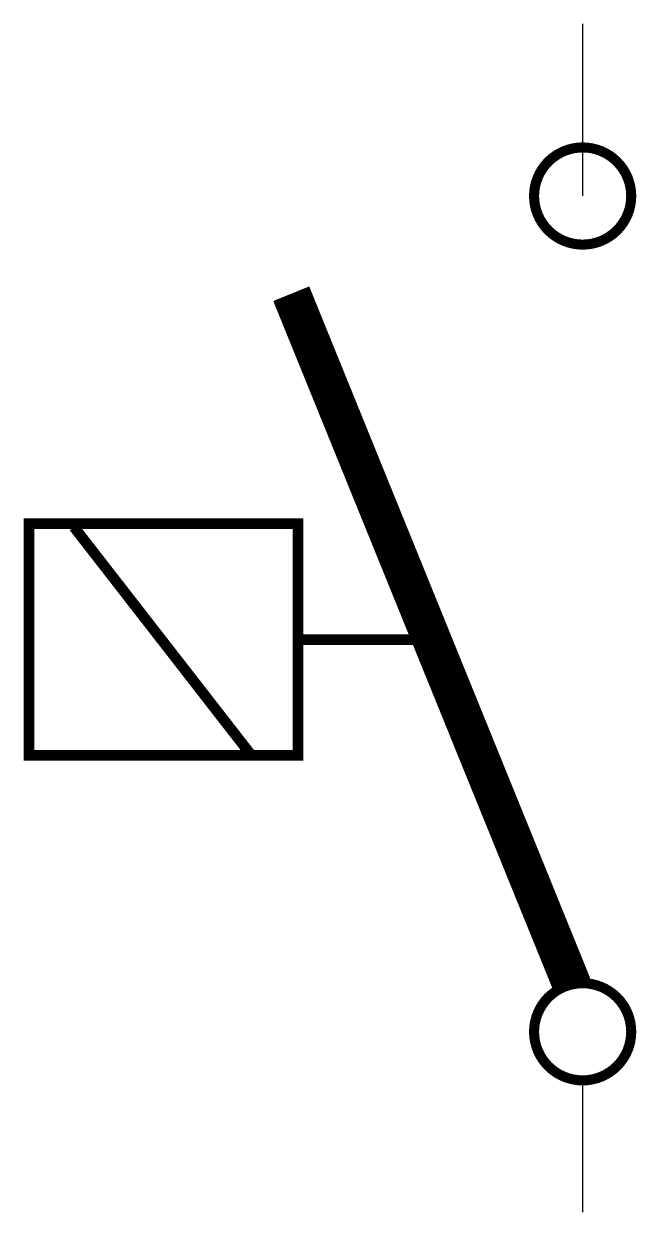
# Model space of a CAD drawing. Header units: millimetres. Extents: x 2499.1 to 2507.8, y 1628.7 to 1645.4.
import ezdxf

# ---------------------------------------------------------------- set-up
doc = ezdxf.new("R2010")
doc.units = ezdxf.units.MM
doc.layers.add('IE-UN-CONDUCTOR', color=14, linetype='Continuous')
doc.layers.add('IE-UN-INTERRUPTORES', color=74, linetype='Continuous')

# ---------------------------------------------------------------- blocks, each defined once
blk = doc.blocks.new('*U2')
at = {"layer": 'IE-UN-CONDUCTOR'}
for p, q in [((0, 0), (0, -0.1598)), ((0, -0.9807), (0, -1.1031))]:
    blk.add_line(p, q, dxfattribs=at)

msp = doc.modelspace()

# ---------------------------------------------------------------- linework, layer by layer
at = {"layer": 'IE-UN-INTERRUPTORES', "const_width": 0.142}
for points in [[(2506.332, 1642.999, 1), (2507.701, 1642.999, 1)], [(2506.332, 1631.226, 1), (2507.701, 1631.226, 1)]]:
    msp.add_lwpolyline(points, format="xyb", close=True, dxfattribs=at)
at = {"layer": 'IE-UN-INTERRUPTORES'}
for points, const_width in [([(2506.87, 1631.878), (2502.911, 1641.623)], 0.547), ([(2499.849, 1638.337), (2502.351, 1635.119)], 0.15), ([(2503.008, 1636.75), (2504.89, 1636.75)], 0.15)]:
    msp.add_lwpolyline(points, dxfattribs=dict(at, const_width=const_width))
at = {"layer": 'IE-UN-INTERRUPTORES', "const_width": 0.15}
msp.add_lwpolyline([(2503.008, 1638.382), (2503.008, 1635.119), (2499.218, 1635.119), (2499.218, 1638.382)], close=True, dxfattribs=at)

# ---------------------------------------------------------------- block references
at = {"layer": 'IE-UN-CONDUCTOR', "xscale": 15.17642880462803, "yscale": 15.17642880462803, "zscale": 15.17642880462803}
msp.add_blockref('*U2', (2507.016, 1645.425), dxfattribs=at)

doc.saveas('drawing.dxf')
